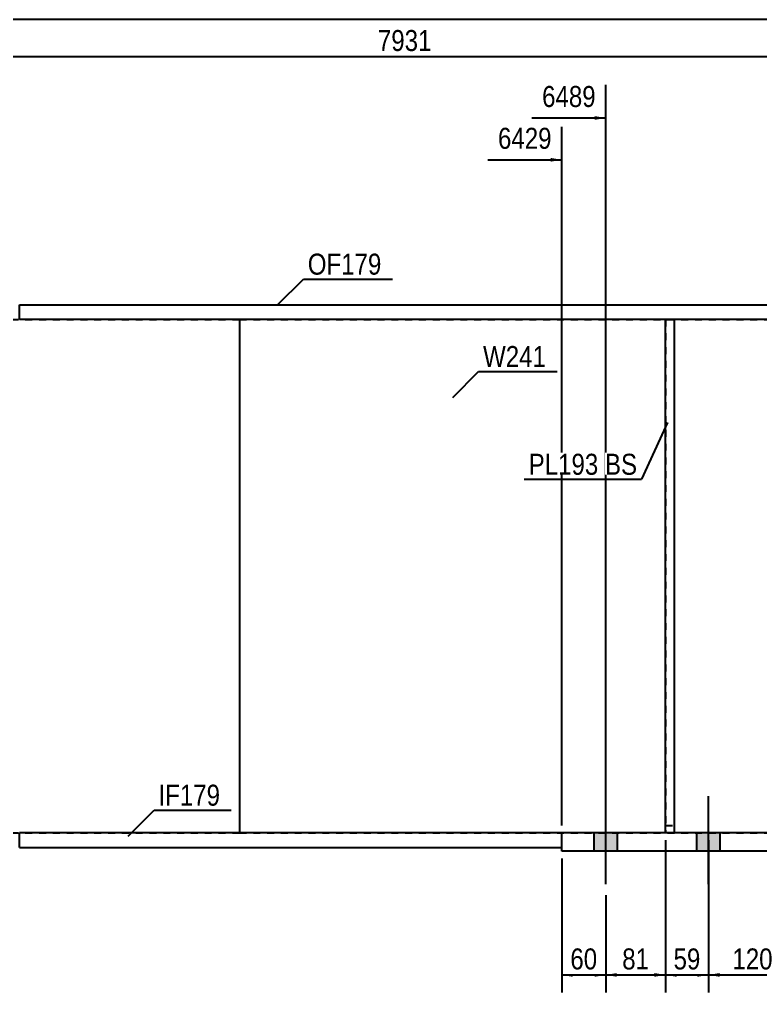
# Model space of a CAD drawing. Header units: millimetres. Extents: x -342 to 70, y -176 to 111.
# Drawn here: x -184.4 to -83.4, y -21.8 to 110.9 of the extents above; entities that cross this region are included whole.
import ezdxf

# ---------------------------------------------------------------- set-up
doc = ezdxf.new("R2010")
doc.units = ezdxf.units.MM
doc.linetypes.add('DXK_LINE_DOT1', pattern=[1.8814, 0.9407, -0.9407])
doc.styles.add('Arial Narrow', font='ARIALN.TTF', dxfattribs={"height": 0.2})

# ---------------------------------------------------------------- blocks, each defined once
blk = doc.blocks.new('Unknown-622249875-2391')
at = {"color": 5, "linetype": 'Continuous'}
blk.add_line((70.09, 110.91), (-339.91, 110.91), dxfattribs=at)
blk = doc.blocks.new('Part-622249875-1238 - 1213')
at = {"color": 2, "linetype": 'Continuous'}
for p, q in [((37.57, 0), (-110.49, 0)), ((-110.49, -2.5), (-110.49, 0)), ((37.57, -2.5), (37.57, 0)), ((37.57, -2.5), (-110.49, -2.5))]:
    blk.add_line(p, q, dxfattribs=at)
blk = doc.blocks.new('Part-622249875-1230 - 1213')
at = {"color": 2, "linetype": 'Continuous'}
for p, q in [((-184.41, 70), (-184.41, 72)), ((-184.41, 72), (37.57, 72)), ((37.57, 72), (37.57, 70)), ((37.57, 70), (-184.41, 70))]:
    blk.add_line(p, q, dxfattribs=at)
blk = doc.blocks.new('Part-622249875-1233 - 1213')
at = {"color": 2, "linetype": 'Continuous'}
for p, q in [((-154.41, 70), (-154.41, 0)), ((37.57, 70), (37.57, 0))]:
    blk.add_line(p, q, dxfattribs=at)
at = {"color": 7, "linetype": 'DXK_LINE_DOT1'}
for p, q in [((-154.41, 70), (37.57, 70)), ((-154.41, 0), (37.57, 0))]:
    blk.add_line(p, q, dxfattribs=at)
blk = doc.blocks.new('Part-622249875-1235 - 1213')
at = {"color": 2, "linetype": 'Continuous'}
for p, q in [((-110.49, 0), (-184.41, 0)), ((-184.41, -2), (-184.41, 0)), ((-184.41, -2), (-110.49, -2))]:
    blk.add_line(p, q, dxfattribs=at)
at = {"color": 7, "linetype": 'DXK_LINE_DOT1'}
blk.add_line((-110.49, -2), (-110.49, 0), dxfattribs=at)
blk = doc.blocks.new('Part-622249875-1241 - 1213')
at = {"color": 2, "linetype": 'Continuous'}
for p, q in [((-96.35, 0), (-96.35, 70)), ((-96.35, 70), (-95.15, 70)), ((-95.15, 70), (-95.15, 0))]:
    blk.add_line(p, q, dxfattribs=at)
at = {"color": 7, "linetype": 'DXK_LINE_DOT1'}
blk.add_line((-96.35, 1), (-95.15, 1), dxfattribs=at)
blk = doc.blocks.new('Part-622249875-1245 - 1213')
at = {"color": 7, "linetype": 'DXK_LINE_DOT1'}
for p, q in [((-96.35, 70), (-96.35, 0)), ((-95.15, 70), (-95.15, 0))]:
    blk.add_line(p, q, dxfattribs=at)
blk = doc.blocks.new('Part-622249875-1263 - 1213')
at = {"color": 2, "linetype": 'Continuous'}
blk.add_line((-299.5, 70), (-299.5, 0), dxfattribs=at)
at = {"color": 7, "linetype": 'DXK_LINE_DOT1'}
for p, q in [((-299.5, 70), (-234.51, 70)), ((-234.41, 70), (-154.41, 70)), ((-154.41, 70), (-154.41, 0)), ((-299.5, 0), (-234.51, 0)), ((-234.41, 0), (-154.41, 0))]:
    blk.add_line(p, q, dxfattribs=at)
blk = doc.blocks.new('Bolt-622249875-1266 - 1213')
at = {"linetype": 'Continuous'}
for points in [[(-102.89, 0), (-106.09, 0), (-106.09, -2.5), (-102.89, -2.5)], [(-102.89, 0), (-106.09, 0), (-106.09, -2.5), (-102.89, -2.5)], [(-102.89, 0), (-106.09, 0), (-106.09, -2.5), (-102.89, -2.5)], [(-102.89, 0), (-106.09, 0), (-106.09, -2.5), (-102.89, -2.5)], [(-88.89, 0), (-92.09, 0), (-92.09, -2.5), (-88.89, -2.5)], [(-88.89, 0), (-92.09, 0), (-92.09, -2.5), (-88.89, -2.5)], [(-88.89, 0), (-92.09, 0), (-92.09, -2.5), (-88.89, -2.5)], [(-88.89, 0), (-92.09, 0), (-92.09, -2.5), (-88.89, -2.5)], [(-76.89, 0), (-80.09, 0), (-80.09, -2.5), (-76.89, -2.5)], [(-76.89, 0), (-80.09, 0), (-80.09, -2.5), (-76.89, -2.5)], [(-76.89, 0), (-80.09, 0), (-80.09, -2.5), (-76.89, -2.5)], [(-76.89, 0), (-80.09, 0), (-80.09, -2.5), (-76.89, -2.5)], [(-64.89, 0), (-68.09, 0), (-68.09, -2.5), (-64.89, -2.5)], [(-64.89, 0), (-68.09, 0), (-68.09, -2.5), (-64.89, -2.5)], [(-64.89, 0), (-68.09, 0), (-68.09, -2.5), (-64.89, -2.5)], [(-64.89, 0), (-68.09, 0), (-68.09, -2.5), (-64.89, -2.5)], [(-52.89, 0), (-56.09, 0), (-56.09, -2.5), (-52.89, -2.5)], [(-52.89, 0), (-56.09, 0), (-56.09, -2.5), (-52.89, -2.5)], [(-52.89, 0), (-56.09, 0), (-56.09, -2.5), (-52.89, -2.5)], [(-52.89, 0), (-56.09, 0), (-56.09, -2.5), (-52.89, -2.5)], [(-34.86, 0), (-38.06, 0), (-38.06, -2.5), (-34.86, -2.5)], [(-34.86, 0), (-38.06, 0), (-38.06, -2.5), (-34.86, -2.5)], [(-34.86, 0), (-38.06, 0), (-38.06, -2.5), (-34.86, -2.5)], [(-34.86, 0), (-38.06, 0), (-38.06, -2.5), (-34.86, -2.5)], [(-16.83, 0), (-20.03, 0), (-20.03, -2.5), (-16.83, -2.5)], [(-16.83, 0), (-20.03, 0), (-20.03, -2.5), (-16.83, -2.5)], [(-16.83, 0), (-20.03, 0), (-20.03, -2.5), (-16.83, -2.5)], [(-16.83, 0), (-20.03, 0), (-20.03, -2.5), (-16.83, -2.5)], [(-4.83, 0), (-8.03, 0), (-8.03, -2.5), (-4.83, -2.5)], [(-4.83, 0), (-8.03, 0), (-8.03, -2.5), (-4.83, -2.5)], [(-4.83, 0), (-8.03, 0), (-8.03, -2.5), (-4.83, -2.5)], [(-4.83, 0), (-8.03, 0), (-8.03, -2.5), (-4.83, -2.5)], [(7.17, 0), (3.97, 0), (3.97, -2.5), (7.17, -2.5)], [(7.17, 0), (3.97, 0), (3.97, -2.5), (7.17, -2.5)], [(7.17, 0), (3.97, 0), (3.97, -2.5), (7.17, -2.5)], [(7.17, 0), (3.97, 0), (3.97, -2.5), (7.17, -2.5)], [(19.17, 0), (15.97, 0), (15.97, -2.5), (19.17, -2.5)], [(19.17, 0), (15.97, 0), (15.97, -2.5), (19.17, -2.5)], [(19.17, 0), (15.97, 0), (15.97, -2.5), (19.17, -2.5)], [(19.17, 0), (15.97, 0), (15.97, -2.5), (19.17, -2.5)], [(33.17, 0), (29.97, 0), (29.97, -2.5), (33.17, -2.5)], [(33.17, 0), (29.97, 0), (29.97, -2.5), (33.17, -2.5)], [(33.17, 0), (29.97, 0), (29.97, -2.5), (33.17, -2.5)], [(33.17, 0), (29.97, 0), (29.97, -2.5), (33.17, -2.5)]]:
    blk.add_hatch(color=3, dxfattribs=at).paths.add_polyline_path(points)
at = {"color": 3, "linetype": 'Continuous'}
for p, q in [((-104.49, -6.98), (-104.49, 5)), ((-104.49, -6.98), (-104.49, 5)), ((-104.49, -6.98), (-104.49, 5)), ((-104.49, -6.98), (-104.49, 5)), ((-90.49, -6.98), (-90.49, 5)), ((-90.49, -6.98), (-90.49, 5)), ((-90.49, -6.98), (-90.49, 5)), ((-90.49, -6.98), (-90.49, 5)), ((-78.49, -6.98), (-78.49, 5)), ((-78.49, -6.98), (-78.49, 5)), ((-78.49, -6.98), (-78.49, 5)), ((-78.49, -6.98), (-78.49, 5)), ((-66.49, -6.98), (-66.49, 5)), ((-66.49, -6.98), (-66.49, 5)), ((-66.49, -6.98), (-66.49, 5)), ((-66.49, -6.98), (-66.49, 5)), ((-54.49, -6.98), (-54.49, 5)), ((-54.49, -6.98), (-54.49, 5)), ((-54.49, -6.98), (-54.49, 5)), ((-54.49, -6.98), (-54.49, 5)), ((-36.46, -6.98), (-36.46, 5)), ((-36.46, -6.98), (-36.46, 5)), ((-36.46, -6.98), (-36.46, 5)), ((-36.46, -6.98), (-36.46, 5)), ((-18.43, -6.98), (-18.43, 5)), ((-18.43, -6.98), (-18.43, 5)), ((-18.43, -6.98), (-18.43, 5)), ((-18.43, -6.98), (-18.43, 5)), ((-6.43, -6.98), (-6.43, 5)), ((-6.43, -6.98), (-6.43, 5)), ((-6.43, -6.98), (-6.43, 5)), ((-6.43, -6.98), (-6.43, 5)), ((5.57, -6.98), (5.57, 5)), ((5.57, -6.98), (5.57, 5)), ((5.57, -6.98), (5.57, 5)), ((5.57, -6.98), (5.57, 5)), ((17.57, -6.98), (17.57, 5)), ((17.57, -6.98), (17.57, 5)), ((17.57, -6.98), (17.57, 5)), ((17.57, -6.98), (17.57, 5)), ((31.57, -6.98), (31.57, 5)), ((31.57, -6.98), (31.57, 5)), ((31.57, -6.98), (31.57, 5)), ((31.57, -6.98), (31.57, 5)), ((-106.09, -2.5), (-106.09, 0)), ((-106.09, -2.5), (-106.09, 0)), ((-106.09, -2.5), (-106.09, 0)), ((-106.09, -2.5), (-106.09, 0)), ((-102.89, -2.5), (-102.89, 0)), ((-102.89, -2.5), (-102.89, 0)), ((-102.89, -2.5), (-102.89, 0)), ((-102.89, -2.5), (-102.89, 0)), ((-92.09, -2.5), (-92.09, 0)), ((-92.09, -2.5), (-92.09, 0)), ((-92.09, -2.5), (-92.09, 0)), ((-92.09, -2.5), (-92.09, 0)), ((-88.89, -2.5), (-88.89, 0)), ((-88.89, -2.5), (-88.89, 0)), ((-88.89, -2.5), (-88.89, 0)), ((-88.89, -2.5), (-88.89, 0)), ((-80.09, -2.5), (-80.09, 0)), ((-80.09, -2.5), (-80.09, 0)), ((-80.09, -2.5), (-80.09, 0)), ((-80.09, -2.5), (-80.09, 0)), ((-76.89, -2.5), (-76.89, 0)), ((-76.89, -2.5), (-76.89, 0)), ((-76.89, -2.5), (-76.89, 0)), ((-76.89, -2.5), (-76.89, 0)), ((-68.09, -2.5), (-68.09, 0)), ((-68.09, -2.5), (-68.09, 0)), ((-68.09, -2.5), (-68.09, 0)), ((-68.09, -2.5), (-68.09, 0)), ((-64.89, -2.5), (-64.89, 0)), ((-64.89, -2.5), (-64.89, 0)), ((-64.89, -2.5), (-64.89, 0)), ((-64.89, -2.5), (-64.89, 0)), ((-56.09, -2.5), (-56.09, 0)), ((-56.09, -2.5), (-56.09, 0)), ((-56.09, -2.5), (-56.09, 0)), ((-56.09, -2.5), (-56.09, 0)), ((-52.89, -2.5), (-52.89, 0)), ((-52.89, -2.5), (-52.89, 0)), ((-52.89, -2.5), (-52.89, 0)), ((-52.89, -2.5), (-52.89, 0)), ((-38.06, -2.5), (-38.06, 0)), ((-38.06, -2.5), (-38.06, 0)), ((-38.06, -2.5), (-38.06, 0)), ((-38.06, -2.5), (-38.06, 0)), ((-34.86, -2.5), (-34.86, 0)), ((-34.86, -2.5), (-34.86, 0)), ((-34.86, -2.5), (-34.86, 0)), ((-34.86, -2.5), (-34.86, 0)), ((-20.03, -2.5), (-20.03, 0)), ((-20.03, -2.5), (-20.03, 0)), ((-20.03, -2.5), (-20.03, 0)), ((-20.03, -2.5), (-20.03, 0)), ((-16.83, -2.5), (-16.83, 0)), ((-16.83, -2.5), (-16.83, 0)), ((-16.83, -2.5), (-16.83, 0)), ((-16.83, -2.5), (-16.83, 0)), ((-8.03, -2.5), (-8.03, 0)), ((-8.03, -2.5), (-8.03, 0)), ((-8.03, -2.5), (-8.03, 0)), ((-8.03, -2.5), (-8.03, 0)), ((-4.83, -2.5), (-4.83, 0)), ((-4.83, -2.5), (-4.83, 0)), ((-4.83, -2.5), (-4.83, 0)), ((-4.83, -2.5), (-4.83, 0)), ((3.97, -2.5), (3.97, 0)), ((3.97, -2.5), (3.97, 0)), ((3.97, -2.5), (3.97, 0)), ((3.97, -2.5), (3.97, 0)), ((7.17, -2.5), (7.17, 0)), ((7.17, -2.5), (7.17, 0)), ((7.17, -2.5), (7.17, 0)), ((7.17, -2.5), (7.17, 0)), ((15.97, -2.5), (15.97, 0)), ((15.97, -2.5), (15.97, 0)), ((15.97, -2.5), (15.97, 0)), ((15.97, -2.5), (15.97, 0)), ((19.17, -2.5), (19.17, 0)), ((19.17, -2.5), (19.17, 0)), ((19.17, -2.5), (19.17, 0)), ((19.17, -2.5), (19.17, 0)), ((29.97, -2.5), (29.97, 0)), ((29.97, -2.5), (29.97, 0)), ((29.97, -2.5), (29.97, 0)), ((29.97, -2.5), (29.97, 0)), ((33.17, -2.5), (33.17, 0)), ((33.17, -2.5), (33.17, 0)), ((33.17, -2.5), (33.17, 0)), ((33.17, -2.5), (33.17, 0))]:
    blk.add_line(p, q, dxfattribs=at)
blk = doc.blocks.new('StraightDimension-622249875-3223 - 1213')
at = {"color": 7, "linetype": 'Continuous'}
blk.add_line((-301.51, 105.86), (37.73, 105.86), dxfattribs=at)
at = {"color": 0}
blk.add_wipeout([(-127.63, 106.01), (-127.63, 110.21), (-136.15, 110.21), (-136.15, 106.01)], dxfattribs=at)
at = {"color": 3, "style": 'Arial Narrow'}
blk.add_text('7931', height=2.863, dxfattribs=at).set_placement((-135.55, 106.61))
blk = doc.blocks.new('StraightDimension-622249875-8374 - 1213')
at = {"linetype": 'Continuous'}
for points in [[(-102.99, -19.62), (-104.49, -19.37), (-102.99, -19.12)], [(-97.85, -19.12), (-96.35, -19.37), (-97.85, -19.62)]]:
    blk.add_hatch(color=7, dxfattribs=at).paths.add_polyline_path(points)
at = {"color": 7, "linetype": 'Continuous'}
for p, q in [((-96.35, -1), (-96.35, -21.77)), ((-104.49, -8.5), (-104.49, -21.77)), ((-104.49, -19.37), (-96.35, -19.37))]:
    blk.add_line(p, q, dxfattribs=at)
at = {"color": 0}
blk.add_wipeout([(-97.99, -19.22), (-97.99, -15.02), (-102.85, -15.02), (-102.85, -19.22)], dxfattribs=at)
at = {"color": 3, "style": 'Arial Narrow'}
blk.add_text('81', height=2.863, dxfattribs=at).set_placement((-102.25, -18.62))
blk = doc.blocks.new('StraightDimension-622249875-8373 - 1213')
at = {"linetype": 'Continuous'}
for points in [[(-94.85, -19.62), (-96.35, -19.37), (-94.85, -19.12)], [(-91.99, -19.12), (-90.49, -19.37), (-91.99, -19.62)]]:
    blk.add_hatch(color=7, dxfattribs=at).paths.add_polyline_path(points)
at = {"color": 7, "linetype": 'Continuous'}
for p, q in [((-96.35, -1), (-96.35, -21.77)), ((-90.49, -1), (-90.49, -21.77)), ((-96.35, -19.37), (-90.49, -19.37))]:
    blk.add_line(p, q, dxfattribs=at)
at = {"color": 0}
blk.add_wipeout([(-90.99, -19.22), (-90.99, -15.02), (-95.85, -15.02), (-95.85, -19.22)], dxfattribs=at)
at = {"color": 3, "style": 'Arial Narrow'}
blk.add_text('59', height=2.863, dxfattribs=at).set_placement((-95.25, -18.62))
blk = doc.blocks.new('StraightDimension-622249875-6704 - 1213')
at = {"linetype": 'Continuous'}
blk.add_hatch(color=7, dxfattribs=at).paths.add_polyline_path([(-105.99, 97.73), (-104.49, 97.48), (-105.99, 97.23)])
at = {"color": 7, "linetype": 'Continuous'}
for p, q in [((-104.49, 1), (-104.49, 101.98)), ((-114.55, 97.48), (-104.49, 97.48))]:
    blk.add_line(p, q, dxfattribs=at)
at = {"color": 0}
blk.add_wipeout([(-105.26, 98.38), (-105.26, 102.58), (-113.77, 102.58), (-113.77, 98.38)], dxfattribs=at)
at = {"color": 3, "style": 'Arial Narrow'}
blk.add_text('6489', height=2.863, dxfattribs=at).set_placement((-113.17, 98.98))
blk = doc.blocks.new('StraightDimension-622249875-6705 - 1213')
at = {"linetype": 'Continuous'}
blk.add_hatch(color=7, dxfattribs=at).paths.add_polyline_path([(-111.99, 92.03), (-110.49, 91.78), (-111.99, 91.53)])
at = {"color": 7, "linetype": 'Continuous'}
for p, q in [((-110.49, 1), (-110.49, 96.28)), ((-120.56, 91.78), (-110.49, 91.78))]:
    blk.add_line(p, q, dxfattribs=at)
at = {"color": 0, "linetype": 'Continuous'}
blk.add_wipeout([(-292.97, 93.13), (-292.97, 97.33), (-298.92, 97.33), (-298.92, 93.13)], dxfattribs=at)
at = {"color": 7, "linetype": 'Continuous'}
for p, q in [((-299.51, 81.03), (-299.51, 97.03)), ((-299.01, 92.78), (-299.51, 92.53)), ((-299.01, 92.28), (-299.51, 92.53)), ((-293.57, 92.53), (-299.51, 92.53))]:
    blk.add_line(p, q, dxfattribs=at)
at = {"color": 3, "linetype": 'Continuous', "style": 'Arial Narrow'}
blk.add_text('RD', height=2.863, dxfattribs=at).set_placement((-298.32, 93.73))
at = {"color": 0}
blk.add_wipeout([(-111.27, 92.68), (-111.27, 96.88), (-119.78, 96.88), (-119.78, 92.68)], dxfattribs=at)
at = {"color": 3, "style": 'Arial Narrow'}
blk.add_text('6429', height=2.863, dxfattribs=at).set_placement((-119.18, 93.28))
blk = doc.blocks.new('StraightDimension-622249875-8372 - 1213')
at = {"linetype": 'Continuous'}
for points in [[(-88.99, -19.62), (-90.49, -19.37), (-88.99, -19.12)], [(-79.99, -19.12), (-78.49, -19.37), (-79.99, -19.62)]]:
    blk.add_hatch(color=7, dxfattribs=at).paths.add_polyline_path(points)
at = {"color": 7, "linetype": 'Continuous'}
for p, q in [((-90.49, -1), (-90.49, -21.77)), ((-78.49, -8.5), (-78.49, -21.77)), ((-90.49, -19.37), (-78.49, -19.37))]:
    blk.add_line(p, q, dxfattribs=at)
at = {"color": 0}
blk.add_wipeout([(-81.14, -19.22), (-81.14, -15.02), (-87.83, -15.02), (-87.83, -19.22)], dxfattribs=at)
at = {"color": 3, "style": 'Arial Narrow'}
blk.add_text('120', height=2.863, dxfattribs=at).set_placement((-87.23, -18.62))
blk = doc.blocks.new('StraightDimension-622249875-8375 - 1213')
at = {"linetype": 'Continuous'}
for points in [[(-108.99, -19.62), (-110.49, -19.37), (-108.99, -19.12)], [(-105.99, -19.12), (-104.49, -19.37), (-105.99, -19.62)]]:
    blk.add_hatch(color=7, dxfattribs=at).paths.add_polyline_path(points)
at = {"color": 7, "linetype": 'Continuous'}
for p, q in [((-110.49, -3.5), (-110.49, -21.77)), ((-104.49, -8.5), (-104.49, -21.77)), ((-110.49, -19.37), (-104.49, -19.37))]:
    blk.add_line(p, q, dxfattribs=at)
at = {"color": 0}
blk.add_wipeout([(-105.06, -19.22), (-105.06, -15.02), (-109.92, -15.02), (-109.92, -19.22)], dxfattribs=at)
at = {"color": 3, "style": 'Arial Narrow'}
blk.add_text('60', height=2.863, dxfattribs=at).set_placement((-109.32, -18.62))
blk = doc.blocks.new('MarkSet-622249875-2448 - 1213')
at = {"color": 0}
for points in [[(-105.5, 48.83), (-105.5, 51.83), (-115, 51.83), (-115, 48.83)], [(-100.21, 48.83), (-100.21, 51.83), (-104.6, 51.83), (-104.6, 48.83)]]:
    blk.add_wipeout(points, dxfattribs=at)
for points in [[(-105.5, 48.83), (-105.5, 51.83), (-115, 51.83), (-115, 48.83)], [(-100.21, 48.83), (-100.21, 51.83), (-104.6, 51.83), (-104.6, 48.83)]]:
    blk.add_wipeout(points, dxfattribs=at)
at = {"color": 7, "linetype": 'Continuous'}
for p in [(-96.08, 55.97), (-115.6, 48.23)]:
    blk.add_line(p, (-99.61, 48.23), dxfattribs=at)
at = {"color": 3, "style": 'Arial Narrow'}
for s, p in [('PL193', (-115, 48.83)), ('BS', (-104.6, 48.83))]:
    blk.add_text(s, height=2.863, dxfattribs=at).set_placement(p)
blk = doc.blocks.new('Mark-622249875-2467 - 1213')
at = {"color": 0}
blk.add_wipeout([(-135.06, 76.12), (-135.06, 79.12), (-145.11, 79.12), (-145.11, 76.12)], dxfattribs=at)
blk.add_wipeout([(-135.06, 76.12), (-135.06, 79.12), (-145.11, 79.12), (-145.11, 76.12)], dxfattribs=at)
at = {"color": 7, "linetype": 'Continuous'}
for p, q in [((-149.25, 71.98), (-145.71, 75.52)), ((-145.71, 75.52), (-133.56, 75.52))]:
    blk.add_line(p, q, dxfattribs=at)
at = {"color": 3, "style": 'Arial Narrow'}
blk.add_text('OF179', height=2.863, dxfattribs=at).set_placement((-145.11, 76.12))
blk = doc.blocks.new('Mark-622249875-2470 - 1213')
at = {"color": 0}
blk.add_wipeout([(-112.63, 63.52), (-112.63, 66.52), (-121.22, 66.52), (-121.22, 63.52)], dxfattribs=at)
blk.add_wipeout([(-112.63, 63.52), (-112.63, 66.52), (-121.22, 66.52), (-121.22, 63.52)], dxfattribs=at)
at = {"color": 7, "linetype": 'Continuous'}
for p, q in [((-125.35, 59.38), (-121.82, 62.92)), ((-121.82, 62.92), (-111.13, 62.92))]:
    blk.add_line(p, q, dxfattribs=at)
at = {"color": 3, "style": 'Arial Narrow'}
blk.add_text('W241', height=2.863, dxfattribs=at).set_placement((-121.22, 63.52))
blk = doc.blocks.new('Mark-622249875-2476 - 1213')
at = {"color": 0}
blk.add_wipeout([(-157.05, 3.71), (-157.05, 6.71), (-165.46, 6.71), (-165.46, 3.71)], dxfattribs=at)
blk.add_wipeout([(-157.05, 3.71), (-157.05, 6.71), (-165.46, 6.71), (-165.46, 3.71)], dxfattribs=at)
at = {"color": 7, "linetype": 'Continuous'}
for p, q in [((-169.6, -0.43), (-166.06, 3.11)), ((-166.06, 3.11), (-155.55, 3.11))]:
    blk.add_line(p, q, dxfattribs=at)
at = {"color": 3, "style": 'Arial Narrow'}
blk.add_text('IF179', height=2.863, dxfattribs=at).set_placement((-165.46, 3.71))

msp = doc.modelspace()

# ---------------------------------------------------------------- block references
for name in ['Unknown-622249875-2391', 'Part-622249875-1230 - 1213', 'Part-622249875-1263 - 1213', 'Part-622249875-1233 - 1213', 'Part-622249875-1241 - 1213', 'Part-622249875-1245 - 1213', 'Bolt-622249875-1266 - 1213', 'Part-622249875-1235 - 1213', 'Part-622249875-1238 - 1213']:
    msp.add_blockref(name, (0, 0))

# ---------------------------------------------------------------- next in the draw order: block references
for name in ['StraightDimension-622249875-3223 - 1213', 'StraightDimension-622249875-8374 - 1213']:
    msp.add_blockref(name, (0, 0))

# ---------------------------------------------------------------- next in the draw order: block references
for name in ['StraightDimension-622249875-6704 - 1213', 'StraightDimension-622249875-8373 - 1213', 'StraightDimension-622249875-8375 - 1213']:
    msp.add_blockref(name, (0, 0))

# ---------------------------------------------------------------- next in the draw order: block references
for name in ['StraightDimension-622249875-6705 - 1213', 'StraightDimension-622249875-8372 - 1213']:
    msp.add_blockref(name, (0, 0))

# ---------------------------------------------------------------- next in the draw order: block references
for name in ['Mark-622249875-2467 - 1213', 'Mark-622249875-2470 - 1213', 'MarkSet-622249875-2448 - 1213', 'Mark-622249875-2476 - 1213']:
    msp.add_blockref(name, (0, 0))

doc.saveas('drawing.dxf')
